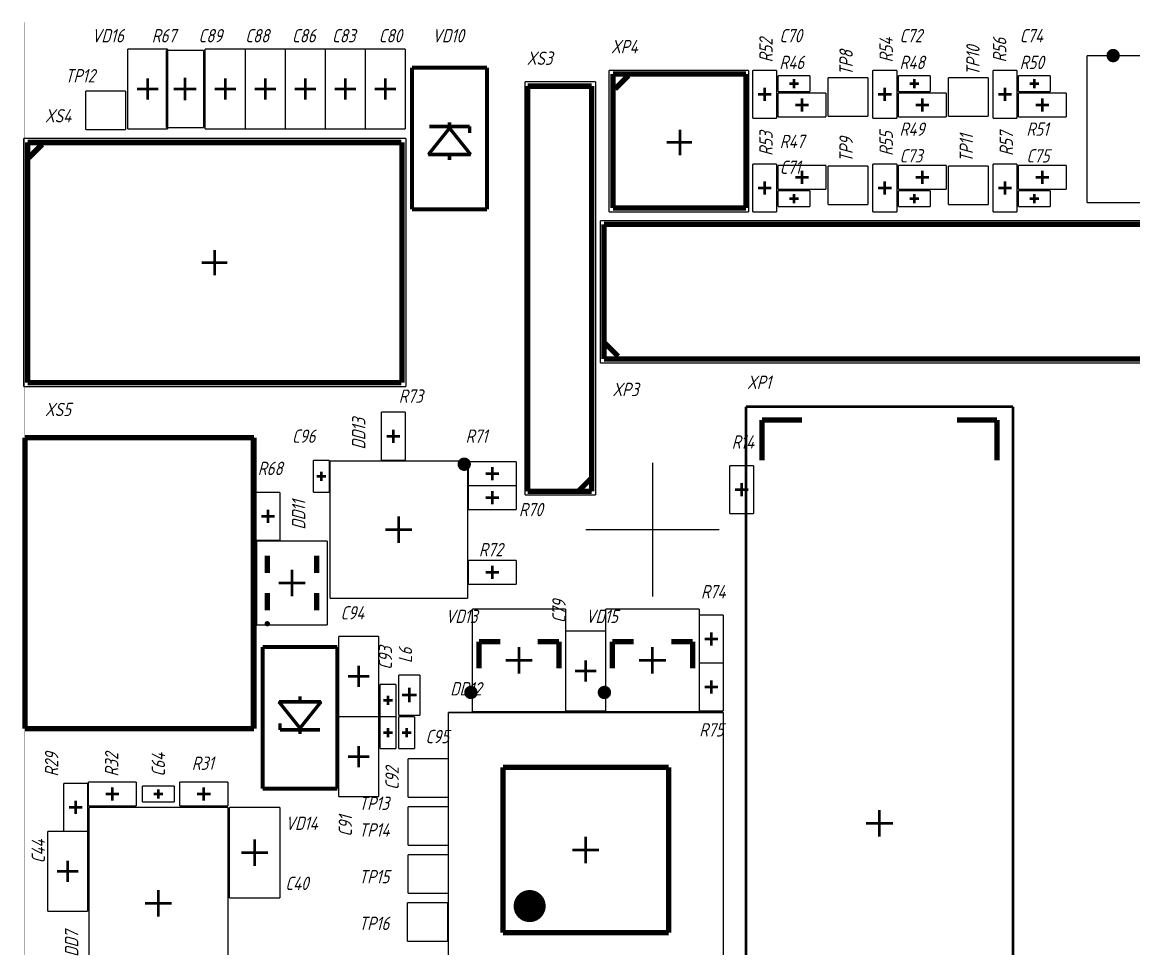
# Model space of a CAD drawing. Header units: millimetres. Extents: x 0 to 936, y 0 to 420.
# Drawn here: x 99.9 to 141.52, y 285.3 to 320.01 of the extents above; entities that cross this region are included whole.
import ezdxf

# ---------------------------------------------------------------- set-up
doc = ezdxf.new("R2010")
doc.units = ezdxf.units.MM
for name, color, linetype in [('KeepOutLayer', 6, 'Continuous'), ('Mechanical15', 82, 'Continuous'), ('TopOverlay', 2, 'Continuous')]:
    doc.layers.add(name, color=color, linetype=linetype)
doc.styles.get("Standard").update_dxf_attribs({"font": 'gost_a_italic.ttf', "width": 1.3})

msp = doc.modelspace()

# ---------------------------------------------------------------- linework, layer by layer
for p, q in [((123.5, 303.5), (123.5, 298.5)), ((121, 301), (126, 301))]:
    msp.add_line(p, q)
at = {"layer": 'KeepOutLayer', "lineweight": 70, "const_width": 0.01}
for points in [[(100, 320), (190, 320)], [(100, 260), (100, 320)]]:
    msp.add_lwpolyline(points, dxfattribs=at)
at = {"layer": 'Mechanical15'}
for p, q in [((115.9, 316.05), (115.1, 315.05)), ((116.7, 315.05), (115.9, 316.05)), ((115.1, 315.05), (116.7, 315.05)), ((111.1, 294.55), (109.5, 294.55)), ((109.5, 294.55), (110.3, 293.55)), ((110.3, 293.55), (111.1, 294.55))]:
    msp.add_line(p, q, dxfattribs=at)
for points, const_width in [([(103.85, 319), (105.35, 319)], 0.05), ([(103.85, 316), (103.85, 319)], 0.05), ([(105.3, 318.95), (106.7, 318.95)], 0.05), ([(105.3, 316.05), (105.3, 318.95)], 0.05), ([(105.35, 316), (105.35, 319)], 0.05), ([(106.7, 316.05), (106.7, 318.95)], 0.05), ([(106.75, 319), (108.25, 319)], 0.05), ([(106.75, 316), (106.75, 319)], 0.05), ([(108.25, 319), (109.75, 319)], 0.05), ([(108.25, 316), (108.25, 319)], 0.05), ([(108.25, 316), (108.25, 319)], 0.05), ([(109.75, 319), (111.25, 319)], 0.05), ([(109.75, 316), (109.75, 319)], 0.05), ([(109.75, 316), (109.75, 319)], 0.05), ([(111.25, 319), (112.75, 319)], 0.05), ([(111.25, 316), (111.25, 319)], 0.05), ([(111.25, 316), (111.25, 319)], 0.05), ([(112.75, 319), (114.25, 319)], 0.05), ([(112.75, 316), (112.75, 319)], 0.05), ([(112.75, 316), (112.75, 319)], 0.05), ([(114.25, 316), (114.25, 319)], 0.05), ([(139.775, 313.25), (139.775, 318.75)], 0.05), ([(139.775, 318.75), (147.225, 318.75)], 0.05), ([(114.5, 318.3), (117.3, 318.3)], 0.15), ([(114.5, 313), (114.5, 318.3)], 0.15), ([(117.3, 313), (117.3, 318.3)], 0.15), ([(121.875, 312.9), (121.875, 318.2)], 0.05), ([(121.875, 318.2), (127.1, 318.2)], 0.05), ([(127.1, 312.9), (127.1, 318.2)], 0.05), ([(127.25, 316.4), (127.25, 318.2)], 0.05), ([(127.25, 318.2), (128.15, 318.2)], 0.05), ([(128.15, 316.4), (128.15, 318.2)], 0.05), ([(128.2, 318), (129.4, 318)], 0.05), ([(128.2, 317.4), (128.2, 318)], 0.05), ([(129.4, 317.4), (129.4, 318)], 0.05), ([(131.75, 316.4), (131.75, 318.2)], 0.05), ([(131.75, 318.2), (132.65, 318.2)], 0.05), ([(132.65, 316.4), (132.65, 318.2)], 0.05), ([(132.7, 318), (133.9, 318)], 0.05), ([(132.7, 317.4), (132.7, 318)], 0.05), ([(133.9, 317.4), (133.9, 318)], 0.05), ([(136.25, 316.4), (136.25, 318.2)], 0.05), ([(136.25, 318.2), (137.15, 318.2)], 0.05), ([(137.15, 316.4), (137.15, 318.2)], 0.05), ([(137.2, 318), (138.4, 318)], 0.05), ([(137.2, 317.4), (137.2, 318)], 0.05), ([(138.4, 317.4), (138.4, 318)], 0.05), ([(104.6, 317.1), (104.6, 317.9)], 0.1), ([(106, 317.075), (106, 317.925)], 0.1), ([(107.5, 317.1), (107.5, 317.9)], 0.1), ([(109, 317.1), (109, 317.9)], 0.1), ([(110.5, 317.1), (110.5, 317.9)], 0.1), ([(112, 317.1), (112, 317.9)], 0.1), ([(113.5, 317.1), (113.5, 317.9)], 0.1), ([(118.725, 302.3), (118.725, 317.775)], 0.05), ([(118.725, 317.775), (121.375, 317.775)], 0.05), ([(121.375, 302.3), (121.375, 317.775)], 0.05), ([(127.7, 317.05), (127.7, 317.55)], 0.1), ([(128.625, 317.7), (128.975, 317.7)], 0.1), ([(128.8, 317.525), (128.8, 317.875)], 0.1), ([(130.075, 317.925), (131.575, 317.925)], 0.05), ([(130.075, 316.475), (130.075, 317.925)], 0.05), ([(131.575, 316.475), (131.575, 317.925)], 0.05), ([(132.2, 317.05), (132.2, 317.55)], 0.1), ([(133.125, 317.7), (133.475, 317.7)], 0.1), ([(133.3, 317.525), (133.3, 317.875)], 0.1), ([(134.575, 317.925), (136.075, 317.925)], 0.05), ([(134.575, 316.475), (134.575, 317.925)], 0.05), ([(136.075, 316.475), (136.075, 317.925)], 0.05), ([(136.7, 317.05), (136.7, 317.55)], 0.1), ([(137.625, 317.7), (137.975, 317.7)], 0.1), ([(137.8, 317.525), (137.8, 317.875)], 0.1), ([(102.275, 317.425), (103.775, 317.425)], 0.05), ([(102.275, 315.975), (102.275, 317.425)], 0.05), ([(103.775, 315.975), (103.775, 317.425)], 0.05), ([(104.2, 317.5), (105, 317.5)], 0.1), ([(105.575, 317.5), (106.425, 317.5)], 0.1), ([(107.1, 317.5), (107.9, 317.5)], 0.1), ([(108.6, 317.5), (109.4, 317.5)], 0.1), ([(110.1, 317.5), (110.9, 317.5)], 0.1), ([(111.6, 317.5), (112.4, 317.5)], 0.1), ([(113.1, 317.5), (113.9, 317.5)], 0.1), ([(127.45, 317.3), (127.95, 317.3)], 0.1), ([(128.2, 317.4), (129.4, 317.4)], 0.05), ([(128.2, 317.35), (130, 317.35)], 0.05), ([(128.2, 316.45), (128.2, 317.35)], 0.05), ([(129.1, 316.65), (129.1, 317.15)], 0.1), ([(130, 316.45), (130, 317.35)], 0.05), ([(131.95, 317.3), (132.45, 317.3)], 0.1), ([(132.7, 317.4), (133.9, 317.4)], 0.05), ([(132.7, 317.35), (134.5, 317.35)], 0.05), ([(132.7, 316.45), (132.7, 317.35)], 0.05), ([(133.6, 316.65), (133.6, 317.15)], 0.1), ([(134.5, 316.45), (134.5, 317.35)], 0.05), ([(136.45, 317.3), (136.95, 317.3)], 0.1), ([(137.2, 317.4), (138.4, 317.4)], 0.05), ([(137.2, 317.35), (139, 317.35)], 0.05), ([(137.2, 316.45), (137.2, 317.35)], 0.05), ([(138.1, 316.65), (138.1, 317.15)], 0.1), ([(139, 316.45), (139, 317.35)], 0.05), ([(128.85, 316.9), (129.35, 316.9)], 0.1), ([(133.35, 316.9), (133.85, 316.9)], 0.1), ([(137.85, 316.9), (138.35, 316.9)], 0.1), ([(127.25, 316.4), (128.15, 316.4)], 0.05), ([(128.2, 316.45), (130, 316.45)], 0.05), ([(130.075, 316.475), (131.575, 316.475)], 0.05), ([(131.75, 316.4), (132.65, 316.4)], 0.05), ([(132.7, 316.45), (134.5, 316.45)], 0.05), ([(134.575, 316.475), (136.075, 316.475)], 0.05), ([(136.25, 316.4), (137.15, 316.4)], 0.05), ([(137.2, 316.45), (139, 316.45)], 0.05), ([(102.275, 315.975), (103.775, 315.975)], 0.05), ([(103.85, 316), (105.35, 316)], 0.05), ([(105.3, 316.05), (106.7, 316.05)], 0.05), ([(106.75, 316), (108.25, 316)], 0.05), ([(108.25, 316), (109.75, 316)], 0.05), ([(109.75, 316), (111.25, 316)], 0.05), ([(111.25, 316), (112.75, 316)], 0.05), ([(112.75, 316), (114.25, 316)], 0.05), ([(115.11, 315.05), (115.9, 316.038)], 0.127), ([(115.15, 316.1), (116.65, 316.1)], 0.127), ([(115.9, 316.038), (115.9, 316.25)], 0.127), ([(115.9, 316.038), (116.69, 315.05)], 0.127), ([(116.65, 315.85), (116.65, 316.1)], 0.127), ([(124.525, 315.025), (124.525, 315.975)], 0.1), ([(99.95, 306.35), (99.95, 315.65)], 0.05), ([(99.95, 315.65), (114.275, 315.65)], 0.05), ([(114.275, 306.35), (114.275, 315.65)], 0.05), ([(124.025, 315.5), (124.975, 315.5)], 0.1), ([(115.11, 315.05), (116.69, 315.05)], 0.127), ([(115.9, 314.85), (115.9, 315.05)], 0.127), ([(127.25, 312.9), (127.25, 314.7)], 0.05), ([(127.25, 314.7), (128.15, 314.7)], 0.05), ([(128.15, 312.9), (128.15, 314.7)], 0.05), ([(128.2, 314.65), (130, 314.65)], 0.05), ([(128.2, 313.75), (128.2, 314.65)], 0.05), ([(130, 313.75), (130, 314.65)], 0.05), ([(131.75, 312.9), (131.75, 314.7)], 0.05), ([(131.75, 314.7), (132.65, 314.7)], 0.05), ([(132.65, 312.9), (132.65, 314.7)], 0.05), ([(132.7, 314.65), (134.5, 314.65)], 0.05), ([(132.7, 313.75), (132.7, 314.65)], 0.05), ([(134.5, 313.75), (134.5, 314.65)], 0.05), ([(136.25, 312.9), (136.25, 314.7)], 0.05), ([(136.25, 314.7), (137.15, 314.7)], 0.05), ([(137.15, 312.9), (137.15, 314.7)], 0.05), ([(137.2, 314.65), (139, 314.65)], 0.05), ([(137.2, 313.75), (137.2, 314.65)], 0.05), ([(139, 313.75), (139, 314.65)], 0.05), ([(128.85, 314.2), (129.35, 314.2)], 0.1), ([(129.1, 313.95), (129.1, 314.45)], 0.1), ([(130.075, 314.625), (131.575, 314.625)], 0.05), ([(130.075, 313.175), (130.075, 314.625)], 0.05), ([(131.575, 313.175), (131.575, 314.625)], 0.05), ([(133.35, 314.2), (133.85, 314.2)], 0.1), ([(133.6, 313.95), (133.6, 314.45)], 0.1), ([(134.575, 314.625), (136.075, 314.625)], 0.05), ([(134.575, 313.175), (134.575, 314.625)], 0.05), ([(136.075, 313.175), (136.075, 314.625)], 0.05), ([(137.85, 314.2), (138.35, 314.2)], 0.1), ([(138.1, 313.95), (138.1, 314.45)], 0.1), ([(127.45, 313.8), (127.95, 313.8)], 0.1), ([(127.7, 313.55), (127.7, 314.05)], 0.1), ([(131.95, 313.8), (132.45, 313.8)], 0.1), ([(132.2, 313.55), (132.2, 314.05)], 0.1), ([(136.45, 313.8), (136.95, 313.8)], 0.1), ([(136.7, 313.55), (136.7, 314.05)], 0.1), ([(128.2, 313.75), (130, 313.75)], 0.05), ([(128.2, 313.7), (129.4, 313.7)], 0.05), ([(128.2, 313.1), (128.2, 313.7)], 0.05), ([(128.625, 313.4), (128.975, 313.4)], 0.1), ([(128.8, 313.225), (128.8, 313.575)], 0.1), ([(129.4, 313.1), (129.4, 313.7)], 0.05), ([(132.7, 313.75), (134.5, 313.75)], 0.05), ([(132.7, 313.7), (133.9, 313.7)], 0.05), ([(132.7, 313.1), (132.7, 313.7)], 0.05), ([(133.125, 313.4), (133.475, 313.4)], 0.1), ([(133.3, 313.225), (133.3, 313.575)], 0.1), ([(133.9, 313.1), (133.9, 313.7)], 0.05), ([(137.2, 313.75), (139, 313.75)], 0.05), ([(137.2, 313.7), (138.4, 313.7)], 0.05), ([(137.2, 313.1), (137.2, 313.7)], 0.05), ([(137.625, 313.4), (137.975, 313.4)], 0.1), ([(137.8, 313.225), (137.8, 313.575)], 0.1), ([(138.4, 313.1), (138.4, 313.7)], 0.05), ([(114.5, 313), (117.3, 313)], 0.15), ([(128.2, 313.1), (129.4, 313.1)], 0.05), ([(130.075, 313.175), (131.575, 313.175)], 0.05), ([(132.7, 313.1), (133.9, 313.1)], 0.05), ([(134.575, 313.175), (136.075, 313.175)], 0.05), ([(137.2, 313.1), (138.4, 313.1)], 0.05), ([(139.775, 313.25), (147.225, 313.25)], 0.05), ([(121.55, 312.575), (172.625, 312.575)], 0.05), ([(121.55, 307.24), (121.55, 312.575)], 0.05), ([(121.875, 312.9), (127.1, 312.9)], 0.05), ([(127.25, 312.9), (128.15, 312.9)], 0.05), ([(131.75, 312.9), (132.65, 312.9)], 0.05), ([(136.25, 312.9), (137.15, 312.9)], 0.05), ([(107.1, 310.525), (107.1, 311.475)], 0.1), ([(106.625, 311), (107.575, 311)], 0.1), ([(121.55, 307.24), (172.625, 307.24)], 0.05), ([(99.95, 306.35), (114.275, 306.35)], 0.05), ([(127, 274.4), (127, 305.6)], 0.1), ([(127, 305.6), (137, 305.6)], 0.1), ([(137, 274.4), (137, 305.6)], 0.1), ([(113.35, 303.6), (113.35, 305.4)], 0.05), ([(113.35, 305.4), (114.25, 305.4)], 0.05), ([(114.25, 303.6), (114.25, 305.4)], 0.05), ([(113.8, 304.25), (113.8, 304.75)], 0.1), ([(100, 304.45), (108.575, 304.45)], 0.2), ([(100, 293.55), (100, 304.45)], 0.2), ([(108.575, 293.55), (108.575, 304.45)], 0.2), ([(113.55, 304.5), (114.05, 304.5)], 0.1), ([(110.8, 302.4), (110.8, 303.6)], 0.05), ([(110.8, 303.6), (111.4, 303.6)], 0.05), ([(111.4, 302.4), (111.4, 303.6)], 0.05), ([(111.425, 298.425), (111.425, 303.575)], 0.05), ([(111.425, 303.575), (116.575, 303.575)], 0.05), ([(113.35, 303.6), (114.25, 303.6)], 0.05), ([(116.575, 298.425), (116.575, 303.575)], 0.05), ([(116.6, 303.55), (118.4, 303.55)], 0.05), ([(116.6, 302.65), (116.6, 303.55)], 0.05), ([(118.4, 302.65), (118.4, 303.55)], 0.05), ([(126.388, 301.6), (126.388, 303.4)], 0.05), ([(126.388, 303.4), (127.288, 303.4)], 0.05), ([(127.288, 301.6), (127.288, 303.4)], 0.05), ([(110.925, 303), (111.275, 303)], 0.1), ([(111.1, 302.825), (111.1, 303.175)], 0.1), ([(117.25, 303.1), (117.75, 303.1)], 0.1), ([(117.5, 302.85), (117.5, 303.35)], 0.1), ([(116.6, 302.65), (118.4, 302.65)], 0.05), ([(116.6, 301.75), (116.6, 302.65)], 0.05), ([(116.6, 302.65), (118.4, 302.65)], 0.05), ([(118.4, 301.75), (118.4, 302.65)], 0.05), ([(126.838, 302.25), (126.838, 302.75)], 0.1), ([(108.65, 300.6), (108.65, 302.4)], 0.05), ([(108.65, 302.4), (109.55, 302.4)], 0.05), ([(109.55, 300.6), (109.55, 302.4)], 0.05), ([(110.8, 302.4), (111.4, 302.4)], 0.05), ([(117.25, 302.2), (117.75, 302.2)], 0.1), ([(117.5, 301.95), (117.5, 302.45)], 0.1), ([(118.725, 302.3), (121.375, 302.3)], 0.05), ([(126.588, 302.5), (127.088, 302.5)], 0.1), ([(109.1, 301.25), (109.1, 301.75)], 0.1), ([(116.6, 301.75), (118.4, 301.75)], 0.05), ([(108.85, 301.5), (109.35, 301.5)], 0.1), ([(114, 300.5), (114, 301.5)], 0.1), ([(126.388, 301.6), (127.288, 301.6)], 0.05), ([(113.5, 301), (114.5, 301)], 0.1), ([(108.65, 300.6), (109.55, 300.6)], 0.05), ([(108.675, 297.425), (108.675, 300.575)], 0.05), ([(108.675, 300.575), (111.325, 300.575)], 0.05), ([(111.325, 297.425), (111.325, 300.575)], 0.05), ([(116.6, 299.85), (118.4, 299.85)], 0.05), ([(116.6, 298.95), (116.6, 299.85)], 0.05), ([(117.5, 299.15), (117.5, 299.65)], 0.1), ([(118.4, 298.95), (118.4, 299.85)], 0.05), ([(110, 298.5), (110, 299.5)], 0.1), ([(117.25, 299.4), (117.75, 299.4)], 0.1), ([(109.5, 299), (110.5, 299)], 0.1), ([(116.6, 298.95), (118.4, 298.95)], 0.05), ([(111.425, 298.425), (116.575, 298.425)], 0.05), ([(116.75, 298.025), (120.25, 298.025)], 0.05), ([(116.75, 294.175), (116.75, 298.025)], 0.05), ([(120.25, 294.175), (120.25, 298.025)], 0.05), ([(121.75, 298.025), (125.25, 298.025)], 0.05), ([(121.75, 294.175), (121.75, 298.025)], 0.05), ([(125.25, 294.175), (125.25, 298.025)], 0.05), ([(125.25, 296), (125.25, 297.8)], 0.05), ([(125.25, 297.8), (126.15, 297.8)], 0.05), ([(126.15, 296), (126.15, 297.8)], 0.05), ([(108.675, 297.425), (111.325, 297.425)], 0.05), ([(120.25, 297.2), (121.75, 297.2)], 0.05), ([(120.25, 294.2), (120.25, 297.2)], 0.05), ([(121.75, 294.2), (121.75, 297.2)], 0.05), ([(125.7, 296.65), (125.7, 297.15)], 0.1), ([(111.75, 297), (113.25, 297)], 0.05), ([(111.75, 294), (111.75, 297)], 0.05), ([(113.25, 294), (113.25, 297)], 0.05), ([(125.45, 296.9), (125.95, 296.9)], 0.1), ([(108.9, 296.6), (111.7, 296.6)], 0.15), ([(108.9, 291.3), (108.9, 296.6)], 0.15), ([(111.7, 291.3), (111.7, 296.6)], 0.15), ([(118.5, 295.6), (118.5, 296.6)], 0.1), ([(123.5, 295.6), (123.5, 296.6)], 0.1), ([(112.5, 295.1), (112.5, 295.9)], 0.1), ([(118, 296.1), (119, 296.1)], 0.1), ([(121, 295.3), (121, 296.1)], 0.1), ([(123, 296.1), (124, 296.1)], 0.1), ([(125.25, 296), (126.15, 296)], 0.05), ([(125.25, 294.2), (125.25, 296)], 0.05), ([(125.25, 296), (126.15, 296)], 0.05), ([(126.15, 294.2), (126.15, 296)], 0.05), ([(112.1, 295.5), (112.9, 295.5)], 0.1), ([(114, 294.05), (114, 295.55)], 0.05), ([(114, 295.55), (114.8, 295.55)], 0.05), ([(114.8, 294.05), (114.8, 295.55)], 0.05), ([(120.6, 295.7), (121.4, 295.7)], 0.1), ([(113.3, 294), (113.3, 295.2)], 0.05), ([(113.3, 295.2), (113.9, 295.2)], 0.05), ([(113.9, 294), (113.9, 295.2)], 0.05), ([(114.4, 294.525), (114.4, 295.075)], 0.1), ([(125.45, 295.1), (125.95, 295.1)], 0.1), ([(125.7, 294.85), (125.7, 295.35)], 0.1), ([(110.3, 294.55), (110.3, 294.75)], 0.127), ([(113.6, 294.425), (113.6, 294.775)], 0.1), ([(114.125, 294.8), (114.675, 294.8)], 0.1), ([(109.51, 294.55), (110.3, 293.562)], 0.127), ([(109.51, 294.55), (111.09, 294.55)], 0.127), ([(110.3, 293.562), (111.09, 294.55)], 0.127), ([(113.425, 294.6), (113.775, 294.6)], 0.1), ([(111.75, 294), (113.25, 294)], 0.05), ([(111.75, 291), (111.75, 294)], 0.05), ([(111.75, 294), (113.25, 294)], 0.05), ([(113.25, 291), (113.25, 294)], 0.05), ([(113.3, 292.8), (113.3, 294)], 0.05), ([(113.3, 294), (113.9, 294)], 0.05), ([(113.3, 294), (113.9, 294)], 0.05), ([(113.9, 292.8), (113.9, 294)], 0.05), ([(114, 294.05), (114.8, 294.05)], 0.05), ([(114, 292.8), (114, 294)], 0.05), ([(114, 294), (114.6, 294)], 0.05), ([(114.6, 292.8), (114.6, 294)], 0.05), ([(115.85, 283.85), (115.85, 294.15)], 0.05), ([(115.85, 294.15), (126.15, 294.15)], 0.05), ([(116.75, 294.175), (120.25, 294.175)], 0.05), ([(120.25, 294.2), (121.75, 294.2)], 0.05), ([(121.75, 294.175), (125.25, 294.175)], 0.05), ([(125.25, 294.2), (126.15, 294.2)], 0.05), ([(126.15, 283.85), (126.15, 294.15)], 0.05), ([(100, 293.55), (108.575, 293.55)], 0.2), ([(109.55, 293.5), (109.55, 293.75)], 0.127), ([(109.55, 293.5), (111.05, 293.5)], 0.127), ([(110.3, 293.35), (110.3, 293.562)], 0.127), ([(113.425, 293.4), (113.775, 293.4)], 0.1), ([(113.6, 293.225), (113.6, 293.575)], 0.1), ([(114.125, 293.4), (114.475, 293.4)], 0.1), ([(114.3, 293.225), (114.3, 293.575)], 0.1), ([(112.5, 292.1), (112.5, 292.9)], 0.1), ([(113.3, 292.8), (113.9, 292.8)], 0.05), ([(114, 292.8), (114.6, 292.8)], 0.05), ([(112.1, 292.5), (112.9, 292.5)], 0.1), ([(114.35, 292.425), (115.85, 292.425)], 0.05), ([(114.35, 290.975), (114.35, 292.425)], 0.05), ([(115.85, 290.975), (115.85, 292.425)], 0.05), ([(101.45, 289.7), (101.45, 291.5)], 0.05), ([(101.45, 291.5), (102.35, 291.5)], 0.05), ([(102.35, 289.7), (102.35, 291.5)], 0.05), ([(102.375, 291.55), (104.175, 291.55)], 0.05), ([(102.375, 290.65), (102.375, 291.55)], 0.05), ([(103.275, 290.85), (103.275, 291.35)], 0.1), ([(104.175, 290.65), (104.175, 291.55)], 0.05), ([(104.4, 291.4), (105.6, 291.4)], 0.05), ([(104.4, 290.8), (104.4, 291.4)], 0.05), ([(105.6, 290.8), (105.6, 291.4)], 0.05), ([(105.8, 291.55), (107.6, 291.55)], 0.05), ([(105.8, 290.65), (105.8, 291.55)], 0.05), ([(106.7, 290.85), (106.7, 291.35)], 0.1), ([(107.6, 290.65), (107.6, 291.55)], 0.05), ([(108.9, 291.3), (111.7, 291.3)], 0.15), ([(103.025, 291.1), (103.525, 291.1)], 0.1), ([(104.825, 291.1), (105.175, 291.1)], 0.1), ([(105, 290.925), (105, 291.275)], 0.1), ([(106.45, 291.1), (106.95, 291.1)], 0.1), ([(111.75, 291), (113.25, 291)], 0.05), ([(114.35, 290.975), (115.85, 290.975)], 0.05), ([(101.65, 290.6), (102.15, 290.6)], 0.1), ([(101.9, 290.35), (101.9, 290.85)], 0.1), ([(102.375, 290.65), (104.175, 290.65)], 0.05), ([(102.4, 283.4), (102.4, 290.6)], 0.05), ([(102.4, 290.6), (107.6, 290.6)], 0.05), ([(104.4, 290.8), (105.6, 290.8)], 0.05), ([(105.8, 290.65), (107.6, 290.65)], 0.05), ([(107.6, 283.4), (107.6, 290.6)], 0.05), ([(107.65, 290.6), (109.55, 290.6)], 0.05), ([(107.65, 287.2), (107.65, 290.6)], 0.05), ([(109.55, 287.2), (109.55, 290.6)], 0.05), ([(114.35, 290.625), (115.85, 290.625)], 0.05), ([(114.35, 289.175), (114.35, 290.625)], 0.05), ([(115.85, 289.175), (115.85, 290.625)], 0.05), ([(132, 289.5), (132, 290.5)], 0.1), ([(100.85, 289.7), (102.35, 289.7)], 0.05), ([(100.85, 286.7), (100.85, 289.7)], 0.05), ([(101.45, 289.7), (102.35, 289.7)], 0.05), ([(102.35, 286.7), (102.35, 289.7)], 0.05), ([(131.5, 290), (132.5, 290)], 0.1), ([(108.6, 288.4), (108.6, 289.4)], 0.1), ([(121, 288.5), (121, 289.5)], 0.1), ([(108.1, 288.9), (109.1, 288.9)], 0.1), ([(114.35, 289.175), (115.85, 289.175)], 0.05), ([(120.5, 289), (121.5, 289)], 0.1), ([(101.6, 287.8), (101.6, 288.6)], 0.1), ([(114.35, 288.825), (115.85, 288.825)], 0.05), ([(114.35, 287.375), (114.35, 288.825)], 0.05), ([(115.85, 287.375), (115.85, 288.825)], 0.05), ([(101.2, 288.2), (102, 288.2)], 0.1), ([(105, 286.5), (105, 287.5)], 0.1), ([(107.65, 287.2), (109.55, 287.2)], 0.05), ([(114.35, 287.375), (115.85, 287.375)], 0.05), ([(104.5, 287), (105.5, 287)], 0.1), ([(114.325, 287.025), (115.825, 287.025)], 0.05), ([(114.325, 285.575), (114.325, 287.025)], 0.05), ([(115.825, 285.575), (115.825, 287.025)], 0.05), ([(100.85, 286.7), (102.35, 286.7)], 0.05), ([(114.325, 285.575), (115.825, 285.575)], 0.05)]:
    msp.add_lwpolyline(points, dxfattribs=dict(at, const_width=const_width))
at = {"layer": 'TopOverlay'}
for p, q in [((122.05, 318.05), (122.55, 318.05)), ((122.55, 318.05), (122.05, 317.55)), ((122.05, 317.55), (122.05, 318.05)), ((115.9, 316.05), (115.1, 315.05)), ((116.7, 315.05), (115.9, 316.05)), ((100.1, 315.5), (100.6, 315.5)), ((100.6, 315.5), (100.1, 315)), ((100.1, 315), (100.1, 315.5)), ((115.1, 315.05), (116.7, 315.05)), ((121.725, 307.465), (121.725, 307.965)), ((121.725, 307.965), (122.225, 307.465)), ((122.225, 307.465), (121.725, 307.465)), ((120.725, 302.44), (121.225, 302.94)), ((121.225, 302.94), (121.225, 302.44)), ((121.225, 302.44), (120.725, 302.44)), ((111.1, 294.55), (109.5, 294.55)), ((109.5, 294.55), (110.3, 293.55)), ((110.3, 293.55), (111.1, 294.55))]:
    msp.add_line(p, q, dxfattribs=at)
for points, const_width in [([(140.875, 318.755, 1), (140.625, 318.755, 1)], 0.25), ([(140.562, 318.755, 1), (140.687, 318.755, 1)], 0.125), ([(140.813, 318.755, 1), (140.938, 318.755, 1)], 0.125), ([(116.575, 303.45, 1), (116.325, 303.45, 1)], 0.25), ([(116.262, 303.45, 1), (116.387, 303.45, 1)], 0.125), ([(116.512, 303.45, 1), (116.637, 303.45, 1)], 0.125), ([(109.125, 297.475, 1), (109.025, 297.475, 1)], 0.1), ([(109, 297.475, 1), (109.05, 297.475, 1)], 0.05), ([(109.1, 297.475, 1), (109.15, 297.475, 1)], 0.05), ([(116.825, 294.9, 1), (116.575, 294.9, 1)], 0.25), ([(121.825, 294.9, 1), (121.575, 294.9, 1)], 0.25), ([(116.512, 294.9, 1), (116.637, 294.9, 1)], 0.125), ([(116.763, 294.9, 1), (116.887, 294.9, 1)], 0.125), ([(121.512, 294.9, 1), (121.637, 294.9, 1)], 0.125), ([(121.763, 294.9, 1), (121.888, 294.9, 1)], 0.125), ([(119.2, 286.9, 1), (118.6, 286.9, 1)], 0.6), ([(118.45, 286.9, 1), (118.75, 286.9, 1)], 0.3), ([(119.05, 286.9, 1), (119.35, 286.9, 1)], 0.3)]:
    msp.add_lwpolyline(points, format="xyb", close=True, dxfattribs=dict(at, const_width=const_width))
for points, const_width in [([(122.02, 318.06), (127, 318.06)], 0.2), ([(122.025, 313.05), (122.025, 318.06)], 0.2), ([(122.1, 317.51), (122.6, 318.01)], 0.2), ([(127, 313.05), (127, 318.06)], 0.2), ([(118.825, 317.61), (121.225, 317.61)], 0.2), ([(118.825, 302.44), (118.825, 317.61)], 0.2), ([(121.225, 302.44), (121.225, 317.61)], 0.2), ([(114.5, 313.85), (114.5, 317.25)], 0.127), ([(117.3, 313.85), (117.3, 317.25)], 0.127), ([(115.11, 315.05), (115.9, 316.038)], 0.127), ([(115.15, 316.1), (116.65, 316.1)], 0.127), ([(115.9, 316.038), (115.9, 316.25)], 0.127), ([(115.9, 316.038), (116.69, 315.05)], 0.127), ([(116.65, 315.85), (116.65, 316.1)], 0.127), ([(100.1, 306.5), (100.1, 315.5)], 0.2), ([(100.1, 315.5), (114.1, 315.5)], 0.2), ([(100.15, 314.925), (100.65, 315.425)], 0.2), ([(114.125, 306.5), (114.125, 315.5)], 0.2), ([(115.11, 315.05), (116.69, 315.05)], 0.127), ([(115.9, 314.85), (115.9, 315.05)], 0.127), ([(122.02, 313.05), (127, 313.05)], 0.2), ([(121.69, 307.39), (121.69, 312.44)], 0.2), ([(121.69, 312.44), (172.475, 312.44)], 0.2), ([(121.715, 307.99), (122.215, 307.49)], 0.2), ([(121.69, 307.39), (172.475, 307.39)], 0.2), ([(100.1, 306.5), (114.1, 306.5)], 0.2), ([(127.6, 303.6), (127.6, 305.1)], 0.2), ([(127.6, 305.1), (129.1, 305.1)], 0.2), ([(134.9, 305.1), (136.4, 305.1)], 0.2), ([(136.4, 303.6), (136.4, 305.1)], 0.2), ([(100, 304.45), (108.55, 304.45)], 0.2), ([(100, 293.55), (100, 304.45)], 0.2), ([(108.55, 293.575), (108.55, 304.45)], 0.2), ([(120.725, 302.44), (121.225, 302.94)], 0.2), ([(118.825, 302.44), (121.225, 302.44)], 0.2), ([(109.075, 299.375), (109.075, 300.025)], 0.2), ([(110.925, 299.375), (110.925, 300.025)], 0.2), ([(109.075, 297.975), (109.075, 298.625)], 0.2), ([(110.925, 297.975), (110.925, 298.625)], 0.2), ([(117, 295.8), (117, 296.8)], 0.2), ([(117, 296.8), (117.8, 296.8)], 0.2), ([(119.2, 296.8), (120, 296.8)], 0.2), ([(120, 295.8), (120, 296.8)], 0.2), ([(122, 295.8), (122, 296.8)], 0.2), ([(122, 296.8), (122.8, 296.8)], 0.2), ([(124.2, 296.8), (125, 296.8)], 0.2), ([(125, 295.8), (125, 296.8)], 0.2), ([(108.9, 292.35), (108.9, 295.75)], 0.127), ([(111.7, 292.35), (111.7, 295.75)], 0.127), ([(110.3, 294.55), (110.3, 294.75)], 0.127), ([(109.51, 294.55), (111.09, 294.55)], 0.127), ([(109.51, 294.55), (110.3, 293.562)], 0.127), ([(110.3, 293.562), (111.09, 294.55)], 0.127), ([(100, 293.55), (108.575, 293.55)], 0.2), ([(108.55, 293.575), (108.575, 293.55)], 0.2), ([(109.55, 293.5), (109.55, 293.75)], 0.127), ([(109.55, 293.5), (111.05, 293.5)], 0.127), ([(110.3, 293.35), (110.3, 293.562)], 0.127), ([(117.9, 285.9), (117.9, 292.1)], 0.2), ([(117.9, 292.1), (124.1, 292.1)], 0.2), ([(124.1, 285.9), (124.1, 292.1)], 0.2), ([(117.9, 285.9), (124.1, 285.9)], 0.2)]:
    msp.add_lwpolyline(points, dxfattribs=dict(at, const_width=const_width))

# ---------------------------------------------------------------- texts
for s, p in [('VD16', (102.5, 319.25)), ('R67', (104.75, 319.25)), ('C89', (106.5, 319.25)), ('C88', (108.25, 319.25)), ('C86', (110, 319.25)), ('C83', (111.5, 319.25)), ('C80', (113.25, 319.25)), ('VD10', (115.25, 319.25)), ('C70', (128.25, 319.25)), ('C72', (132.75, 319.25)), ('C74', (137.25, 319.25)), ('XP4', (121.947, 318.842)), ('XS3', (118.79, 318.407)), ('R46', (128.25, 318.25)), ('R48', (132.75, 318.25)), ('R50', (137.25, 318.25)), ('TP12', (101.5, 317.75)), ('XS4', (100.75, 316.25)), ('R49', (132.75, 315.75)), ('R51', (137.5, 315.75)), ('R47', (128.265, 315.289)), ('C73', (132.75, 314.75)), ('C75', (137.5, 314.75)), ('C71', (128.265, 314.324)), ('XP1', (127.041, 306.269)), ('XP3', (122, 306)), ('R73', (114, 305.75)), ('XS5', (100.75, 305.25)), ('C96', (110, 304.25)), ('R71', (116.5, 304.25)), ('R14', (126.468, 304.033)), ('R68', (108.72, 303.043)), ('R70', (118.5, 301.5)), ('R72', (117, 300)), ('R74', (125.316, 298.424)), ('C94', (111.819, 297.633)), ('VD13', (115.75, 297.5)), ('VD15', (121, 297.5)), ('DD12', (115.927, 294.788)), ('C95', (115, 293)), ('R75', (125.25, 293.25)), ('R31', (106.25, 292)), ('TP13', (112.5, 290.5)), ('VD14', (109.75, 289.75)), ('TP14', (112.5, 289.5)), ('TP15', (112.5, 287.75)), ('C40', (109.75, 287.5)), ('TP16', (112.5, 286))]:
    msp.add_text(s, height=0.5, dxfattribs=at).set_placement(p)
for s, p in [('R52', (128, 318.5)), ('R54', (132.5, 318.5)), ('R56', (136.75, 318.5)), ('TP8', (131, 318)), ('TP10', (135.75, 318)), ('R53', (128, 315)), ('R55', (132.5, 315)), ('R57', (137, 315)), ('TP9', (131, 314.75)), ('TP11', (135.5, 314.75)), ('DD13', (112.75, 304)), ('DD11', (110.5, 301)), ('C79', (120.25, 297.5)), ('C93', (113.75, 295.75)), ('L6', (114.5, 296)), ('R29', (101.25, 291.75)), ('R32', (103.5, 291.75)), ('C64', (105.25, 291.75)), ('C92', (114, 291.25)), ('C91', (112.25, 289.5)), ('C44', (100.75, 288.5)), ('DD7', (102, 285))]:
    msp.add_text(s, height=0.5, rotation=90, dxfattribs=at).set_placement(p)

doc.saveas('drawing.dxf')
